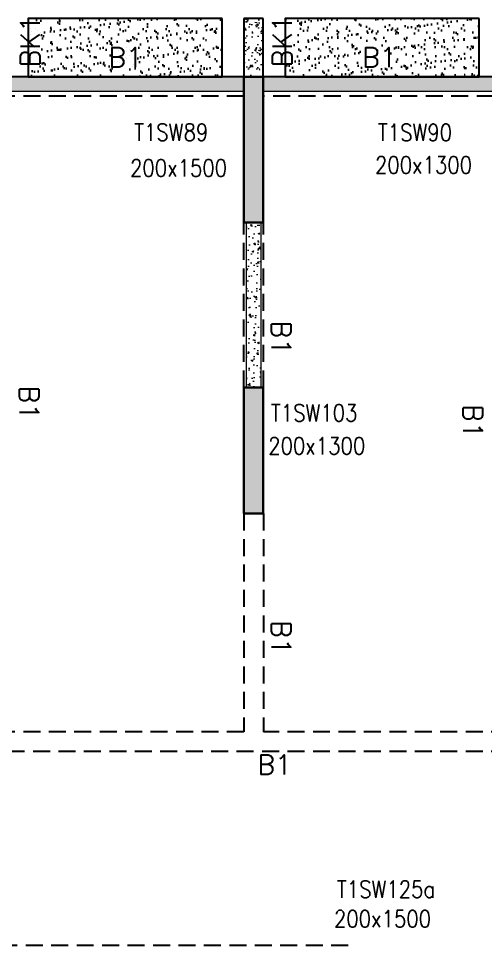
# Model space of a CAD drawing. Header units: millimetres. Extents: x 1078357 to 2594950, y -4969473 to -4636555.
# Drawn here: x 2117410 to 2122226, y -4665859 to -4656309 of the extents above; entities that cross this region are included whole.
import ezdxf

# ---------------------------------------------------------------- set-up
doc = ezdxf.new("R2010")
doc.units = ezdxf.units.MM
for name, pattern in [('CONTINOUS', [0]), ('HIDDEN', [0.375, 0.25, -0.125]), ('New Retail block$0$CONTINOUS', [0])]:
    doc.linetypes.add(name, pattern=pattern)
for name, color, linetype, lineweight in [('A-_ANOTDIMA_D-', 6, 'Continuous', 13), ('COL. NO.', 30, 'Continuous', 25), ('COL. SIZE', 7, 'Continuous', 25), ('HATCH', 8, 'Continuous', 30), ('S-NON STR RCC WALL', 8, 'Continuous', 0)]:
    doc.layers.add(name, color=color, linetype=linetype, lineweight=lineweight)
for name, color, linetype in [('B-200x650', 241, 'HIDDEN'), ('S-COLUMN_SHEAR WALL', 1, 'Continuous'), ('S-PROJECTION', 54, 'New Retail block$0$CONTINOUS')]:
    doc.layers.add(name, color=color, linetype=linetype)
doc.styles.add('ROMANS', font='romans.shx', dxfattribs={"width": 0.85})

# ---------------------------------------------------------------- blocks, each defined once
blk = doc.blocks.new('G$CD63B60BD')
at = {"layer": 'COL. NO.', "linetype": 'Continuous', "style": 'ROMANS', "width": 0.85}
for s, p in [('T1SW89', (69692.1, 15241.4, -320.4)), ('T1SW90', (72207, 15239.1, -270.4)), ('T1SW103', (71103.6, 12349.5, -320.4)), ('T1SW125a', (71784, 7441.2, -320.4))]:
    blk.add_text(s, height=175, dxfattribs=at).set_placement(p)
at = {"layer": 'COL. SIZE', "linetype": 'Continuous', "style": 'ROMANS', "width": 0.85}
for s, p in [('200x1500', (69650.8, 14872.6, -320.4)), ('200x1300', (72177.3, 14903.7, -270.4)), ('200x1300', (71075.3, 12010, -320.4)), ('200x1500', (71753.9, 7137.8, -320.4))]:
    blk.add_text(s, height=175, dxfattribs=at).set_placement(p)

msp = doc.modelspace()

# ---------------------------------------------------------------- hatches: boundary and pattern name
at = {"layer": 'HATCH'}
h = msp.add_hatch(dxfattribs=at)
h.set_pattern_fill('AR-SAND', color=8, scale=3, angle=179.97015)
h.set_pattern_definition([(37.4701541, (-846448.2, 9330660.76), (-4.7236114, 146.8264517), [0, -115.824, 0, -129.54, 0, -123.825]), (7.4701541, (-846448.2, 9330660.76), (134.9689868, 214.9772528), [0, -62.484, 0, -104.394, 0, -40.005]), (327.4701541, (-846541.93, 9330660.81), (237.2979035, 0.3075449), [0, -38.1, 0, -137.16, 0, -179.07]), (317.4701541, (-846541.93, 9330660.81), (229.1017424, 66.759465), [0, -19.05, 0, -89.916, 0, -102.87])])
h.paths.add_polyline_path([(2119510.3, -4656309.5), (2117510.3, -4656309.5), (2117510.3, -4656909.5), (2119510.3, -4656909.5)])
h = msp.add_hatch(dxfattribs=at)
h.set_pattern_fill('AR-SAND', color=8, scale=3, angle=179.97015)
h.set_pattern_definition([(37.4701541, (-849098.2, 9330660.76), (-4.7236114, 146.8264517), [0, -115.824, 0, -129.54, 0, -123.825]), (7.4701541, (-849098.2, 9330660.76), (134.9689868, 214.9772528), [0, -62.484, 0, -104.394, 0, -40.005]), (327.4701541, (-849191.93, 9330660.81), (237.2979035, 0.3075449), [0, -38.1, 0, -137.16, 0, -179.07]), (317.4701541, (-849191.93, 9330660.81), (229.1017424, 66.759465), [0, -19.05, 0, -89.916, 0, -102.87])])
h.paths.add_polyline_path([(2122160.3, -4656309.5), (2120160.3, -4656309.5), (2120160.3, -4656909.5), (2122160.3, -4656909.5)])
at = {"layer": 'S-COLUMN_SHEAR WALL', "lineweight": 25, "extrusion": (-1.00316e-06, 2.11765e-11, 1)}
h = msp.add_hatch(color=1, dxfattribs=at)
h.dxf.hatch_style = 1
h.paths.add_polyline_path([(2119734.9, -4656909.5), (2119934.9, -4656909.5), (2119934.9, -4658409.5), (2119734.9, -4658409.5)])
at = {"layer": 'S-COLUMN_SHEAR WALL', "lineweight": 25, "extrusion": (1.00316e-06, 1.91639e-11, 1)}
h = msp.add_hatch(color=1, dxfattribs=at)
h.dxf.hatch_style = 1
h.paths.add_polyline_path([(2119934.9, -4656909.5), (2119734.9, -4656909.5), (2119734.9, -4658409.5), (2119934.9, -4658409.5)])
at = {"layer": 'S-COLUMN_SHEAR WALL', "lineweight": 25, "extrusion": (-1.00316e-06, 2.11765e-11, 1)}
h = msp.add_hatch(color=1, dxfattribs=at)
h.dxf.hatch_style = 1
h.paths.add_polyline_path([(2119734.9, -4661409.5), (2119934.9, -4661409.5), (2119934.9, -4660109.5), (2119734.9, -4660109.5)])
at = {"layer": 'S-COLUMN_SHEAR WALL', "lineweight": 25, "extrusion": (1.00316e-06, 1.91639e-11, 1)}
h = msp.add_hatch(color=1, dxfattribs=at)
h.dxf.hatch_style = 1
h.paths.add_polyline_path([(2119934.9, -4661409.5), (2119734.9, -4661409.5), (2119734.9, -4660109.5), (2119934.9, -4660109.5)])
at = {"layer": 'S-NON STR RCC WALL'}
h = msp.add_hatch(dxfattribs=at)
h.set_pattern_fill('AR-CONC', color=256, angle=180)
h.set_pattern_definition([(50, (-6414109.85, 32898778.75), (182.184669, -15.93908554), [19.05, -209.55]), (355, (-6414109.85, 32898778.75), (-35.2434214, 191.0568452), [15.24, -167.6405842]), (100.4514447, (-6414094.66, 32898777.42), (146.9412471, 175.1177519), [16.1900088, -178.0902446]), (46.1842, (-6414109.85, 32898829.55), (271.0790409, -42.0423279), [28.575, -314.325]), (96.6355576, (-6414087.26, 32898826.05), (237.404134, 247.4261246), [24.2850231, -267.1356082]), (351.1841512, (-6414109.85, 32898829.55), (237.404134, 247.4261246), [22.859967, -251.459732]), (21, (-6414084.45, 32898816.85), (151.61439127, -102.2651982), [19.05, -209.55]), (326, (-6414084.45, 32898816.85), (61.80202835, 184.1879661), [15.24, -167.64]), (71.451445, (-6414071.81, 32898808.33), (213.4164193, 81.9227689), [16.1900088, -178.0899376]), (37.5, (-6414109.845, 32898778.75), (3.08860325, 84.55503887), [0, -165.608, 0, -170.18, 0, -168.275]), (7.5, (-6414109.845, 32898778.75), (66.8196625, 100.18057482), [0, -97.028, 0, -161.798, 0, -64.135]), (327.5, (-6414166.49, 32898778.75), (135.59059517, -5.72874399), [0, -63.5, 0, -198.12, 0, -262.89]), (317.5, (-6414191.89, 32898778.75), (148.1291814, 25.42649103), [0, -82.55, 0, -131.572, 0, -186.69])])
h.paths.add_polyline_path([(2119934.9, -4656909.4), (2119934.9, -4656309.4), (2119734.9, -4656309.4), (2119734.9, -4656909.4), (2119934.9, -4656909.4)], is_closed=False)
h = msp.add_hatch(dxfattribs=at)
h.set_pattern_fill('AR-CONC', color=256, angle=180)
h.set_pattern_definition([(50, (-3193260.84, 18476358.49), (182.184669, -15.9390855), [19.05, -209.55]), (355, (-3193260.84, 18476358.5), (-35.2434214, 191.0568452), [15.24, -167.6405842]), (100.4514447, (-3193245.65, 18476357.16), (146.9412471, 175.1177519), [16.1900088, -178.0902446]), (46.1842, (-3193260.84, 18476409.3), (271.0790409, -42.042328), [28.575, -314.325]), (96.6355576, (-3193238.25, 18476405.8), (237.404134, 247.4261246), [24.285023, -267.135608]), (351.1841512, (-3193260.84, 18476409.3), (237.404134, 247.4261246), [22.859967, -251.459732]), (21, (-3193235.44, 18476396.59), (151.6143913, -102.2651982), [19.05, -209.55]), (326, (-3193235.44, 18476396.6), (61.8020283, 184.1879661), [15.24, -167.64]), (71.451445, (-3193222.8, 18476388.07), (213.4164193, 81.9227689), [16.1900088, -178.0899376]), (37.5, (-3193260.836, 18476358.49), (3.08860325, 84.55503887), [0, -165.608, 0, -170.18, 0, -168.275]), (7.5, (-3193260.84, 18476358.49), (66.8196625, 100.18057482), [0, -97.028, 0, -161.798, 0, -64.135]), (327.5, (-3193317.48, 18476358.49), (135.59059517, -5.728744), [0, -63.5, 0, -198.12, 0, -262.89]), (317.5, (-3193342.88, 18476358.49), (148.1291814, 25.42649103), [0, -82.55, 0, -131.572, 0, -186.69])])
h.paths.add_polyline_path([(2124610.3, -4656909.5), (2124935.3, -4656909.5), (2124935.3, -4657059.5), (2124610.3, -4657059.5)])
h.paths.add_polyline_path([(2122810.3, -4656909.5), (2124610.3, -4656909.5), (2124610.3, -4657059.5), (2122810.3, -4657059.5)])
h.paths.add_polyline_path([(2116860.3, -4656909.6), (2117610.3, -4656909.6), (2117610.3, -4657059.5), (2116860.3, -4657059.5)])
h.paths.add_polyline_path([(2117610.3, -4656909.5), (2119410.3, -4656909.5), (2119410.3, -4657059.5), (2117610.3, -4657059.5)])
h.paths.add_polyline_path([(2122060.3, -4656909.5), (2122810.3, -4656909.5), (2122810.3, -4657059.5), (2122060.3, -4657059.5)])
h.paths.add_polyline_path([(2120260.3, -4656909.5), (2122060.3, -4656909.5), (2122060.3, -4657059.5), (2120260.3, -4657059.5)])
h.paths.add_polyline_path([(2114738.3, -4656909.5), (2115060.3, -4656909.5), (2115060.3, -4657059.5), (2114738.3, -4657059.5)])
h.paths.add_polyline_path([(2119410.3, -4656909.5), (2119735.3, -4656909.5), (2119735.3, -4657059.5), (2119410.3, -4657059.5)])
h.paths.add_polyline_path([(2119935.3, -4656909.5), (2120260.3, -4656909.5), (2120260.3, -4657059.5), (2119935.3, -4657059.5)])
h.paths.add_polyline_path([(2115060.3, -4656909.5), (2116860.3, -4656909.5), (2116860.3, -4657059.5), (2115060.3, -4657059.5)])
at = {"layer": 'S-NON STR RCC WALL', "ltscale": 700}
h = msp.add_hatch(dxfattribs=at)
h.set_pattern_fill('AR-CONC', color=256)
h.set_pattern_definition([(50, (986643.83, -159599.72), (182.184669, -15.9390855), [19.05, -209.55]), (355, (986643.83, -159599.72), (-35.2434214, 191.056845), [15.24, -167.640584]), (100.4514447, (986659.01, -159601.05), (146.941247, 175.117752), [16.190009, -178.0902446]), (46.1842, (986643.83, -159548.92), (271.079041, -42.042328), [28.575, -314.325]), (96.6355576, (986666.42, -159552.42), (237.404134, 247.426125), [24.285023, -267.135608]), (351.184151, (986643.83, -159548.92), (237.404134, 247.426125), [22.859967, -251.459732]), (21, (986669.23, -159561.62), (151.6143913, -102.265198), [19.05, -209.55]), (326, (986669.23, -159561.62), (61.802028, 184.187966), [15.24, -167.64]), (71.451445, (986681.87, -159570.14), (213.416419, 81.922769), [16.190009, -178.0899376]), (37.5, (986643.83, -159599.72), (3.08860325, 84.5550389), [0, -165.608, 0, -170.18, 0, -168.275]), (7.5, (986643.83, -159599.72), (66.8196625, 100.1805748), [0, -97.028, 0, -161.798, 0, -64.135]), (327.5, (986587.19, -159599.72), (135.5905952, -5.728744), [0, -63.5, 0, -198.12, 0, -262.89]), (317.5, (986561.79, -159599.72), (148.1291814, 25.426491), [0, -82.55, 0, -131.572, 0, -186.69])])
h.paths.add_polyline_path([(2119760.3, -4658409.4), (2119910.3, -4658409.4), (2119910.3, -4660109.4), (2119760.3, -4660109.4)])

# ---------------------------------------------------------------- linework, layer by layer
at = {"layer": 'B-200x650', "linetype": 'CONTINOUS', "ltscale": 700}
for p, q in [((2119934.9, -4656309.4, 0), (2119734.9, -4656309.4, 0)), ((2119734.9, -4656309.4, 0), (2119734.9, -4656909.4, 0)), ((2119934.9, -4656909.4, 0), (2119934.9, -4656309.4, 0)), ((2119735.3, -4656909.5, 0), (2114735.3, -4656909.5, 0)), ((2124935.3, -4656909.5, 0), (2119935.3, -4656909.5, 0))]:
    msp.add_line(p, q, dxfattribs=at)
at = {"layer": 'B-200x650', "linetype": 'HIDDEN', "ltscale": 700}
for p, q in [((2119735.3, -4657109.5, 0), (2114735.3, -4657109.5, 0)), ((2124935.3, -4657109.5, 0), (2119935.3, -4657109.5, 0)), ((2119735.3, -4660109.4, 0), (2119735.3, -4658409.4, 0)), ((2119935.3, -4660109.4, 0), (2119935.3, -4658409.4, 0)), ((2119735.3, -4661409.5, 0), (2119735.3, -4663659.5, 0)), ((2119935.3, -4661409.5, 0), (2119935.3, -4663659.5, 0)), ((2119735.3, -4663659.4, 0), (2113410.1, -4663659.4, 0)), ((2125610.1, -4663659.4, 0), (2119935.3, -4663659.4, 0)), ((2125610.1, -4663859.4, 0), (2113410.1, -4663859.4, 0)), ((2120810.3, -4665859.4, 0), (2116310.3, -4665859.4, 0))]:
    msp.add_line(p, q, dxfattribs=at)
at = {"layer": 'S-COLUMN_SHEAR WALL', "color": 1, "lineweight": 25, "extrusion": (-1.00316e-06, 2.11765e-11, 1), "elevation": -2.1}
for points in [[(2119734.9, -4656909.5), (2119934.9, -4656909.5), (2119934.9, -4658409.5), (2119734.9, -4658409.5)], [(2119734.9, -4661409.5), (2119934.9, -4661409.5), (2119934.9, -4660109.5), (2119734.9, -4660109.5)]]:
    msp.add_lwpolyline(points, close=True, dxfattribs=at)
at = {"layer": 'S-COLUMN_SHEAR WALL', "color": 1, "lineweight": 25, "extrusion": (1.00316e-06, 1.91639e-11, 1), "elevation": 2.1}
for points in [[(2119934.9, -4656909.5), (2119734.9, -4656909.5), (2119734.9, -4658409.5), (2119934.9, -4658409.5)], [(2119934.9, -4661409.5), (2119734.9, -4661409.5), (2119734.9, -4660109.5), (2119934.9, -4660109.5)]]:
    msp.add_lwpolyline(points, close=True, dxfattribs=at)
at = {"layer": 'S-NON STR RCC WALL', "elevation": 0}
for points in [[(2114738.3, -4656909.5), (2119735.3, -4656909.5), (2119735.3, -4657059.5), (2114738.3, -4657059.5)], [(2119935.3, -4656909.5), (2124935.3, -4656909.5), (2124935.3, -4657059.5), (2119935.3, -4657059.5)]]:
    msp.add_lwpolyline(points, close=True, dxfattribs=at)
at = {"layer": 'S-NON STR RCC WALL', "ltscale": 700, "elevation": 0}
msp.add_lwpolyline([(2119760.3, -4658409.4), (2119910.3, -4658409.4), (2119910.3, -4660109.4), (2119760.3, -4660109.4)], close=True, dxfattribs=at)
at = {"layer": 'S-PROJECTION', "elevation": 0}
for points in [[(2119510.3, -4656309.5), (2117510.3, -4656309.5), (2117510.3, -4656909.5), (2119510.3, -4656909.5)], [(2122160.3, -4656309.5), (2120160.3, -4656309.5), (2120160.3, -4656909.5), (2122160.3, -4656909.5)]]:
    msp.add_lwpolyline(points, close=True, dxfattribs=at)

# ---------------------------------------------------------------- block references
at = {"layer": 'A-_ANOTDIMA_D-', "color": 2, "ltscale": 700}
msp.add_blockref('G$CD63B60BD', (2048910, -4672809.5, 0), dxfattribs=at)

# ---------------------------------------------------------------- texts
at = {"layer": 'B-200x650', "linetype": 'CONTINOUS', "ltscale": 700, "style": 'ROMANS'}
for p in [(2117630.6, -4656809.1, 50), (2120230.6, -4656809.1, 50)]:
    msp.add_text('BK1', height=200, rotation=90, dxfattribs=at).set_placement(p)
at = {"layer": 'B-200x650', "linetype": 'HIDDEN', "ltscale": 500, "style": 'ROMANS'}
for rotation, p in [(359.99906, (2118337.9, -4656809.1, -2.7)), (359.99906, (2120955, -4656809.1, -2.7)), (269.99906, (2120019.2, -4659423.5, -2.7)), (269.99906, (2117419.2, -4660093.7, -2.7)), (269.99906, (2121996.7, -4660284.4, -2.7)), (269.99906, (2120018.5, -4662511.4, -2.7)), (359.99906, (2119874.7, -4664096.6, -2.7))]:
    msp.add_text('B1', height=200, rotation=rotation, dxfattribs=at).set_placement(p)

doc.saveas('drawing.dxf')
